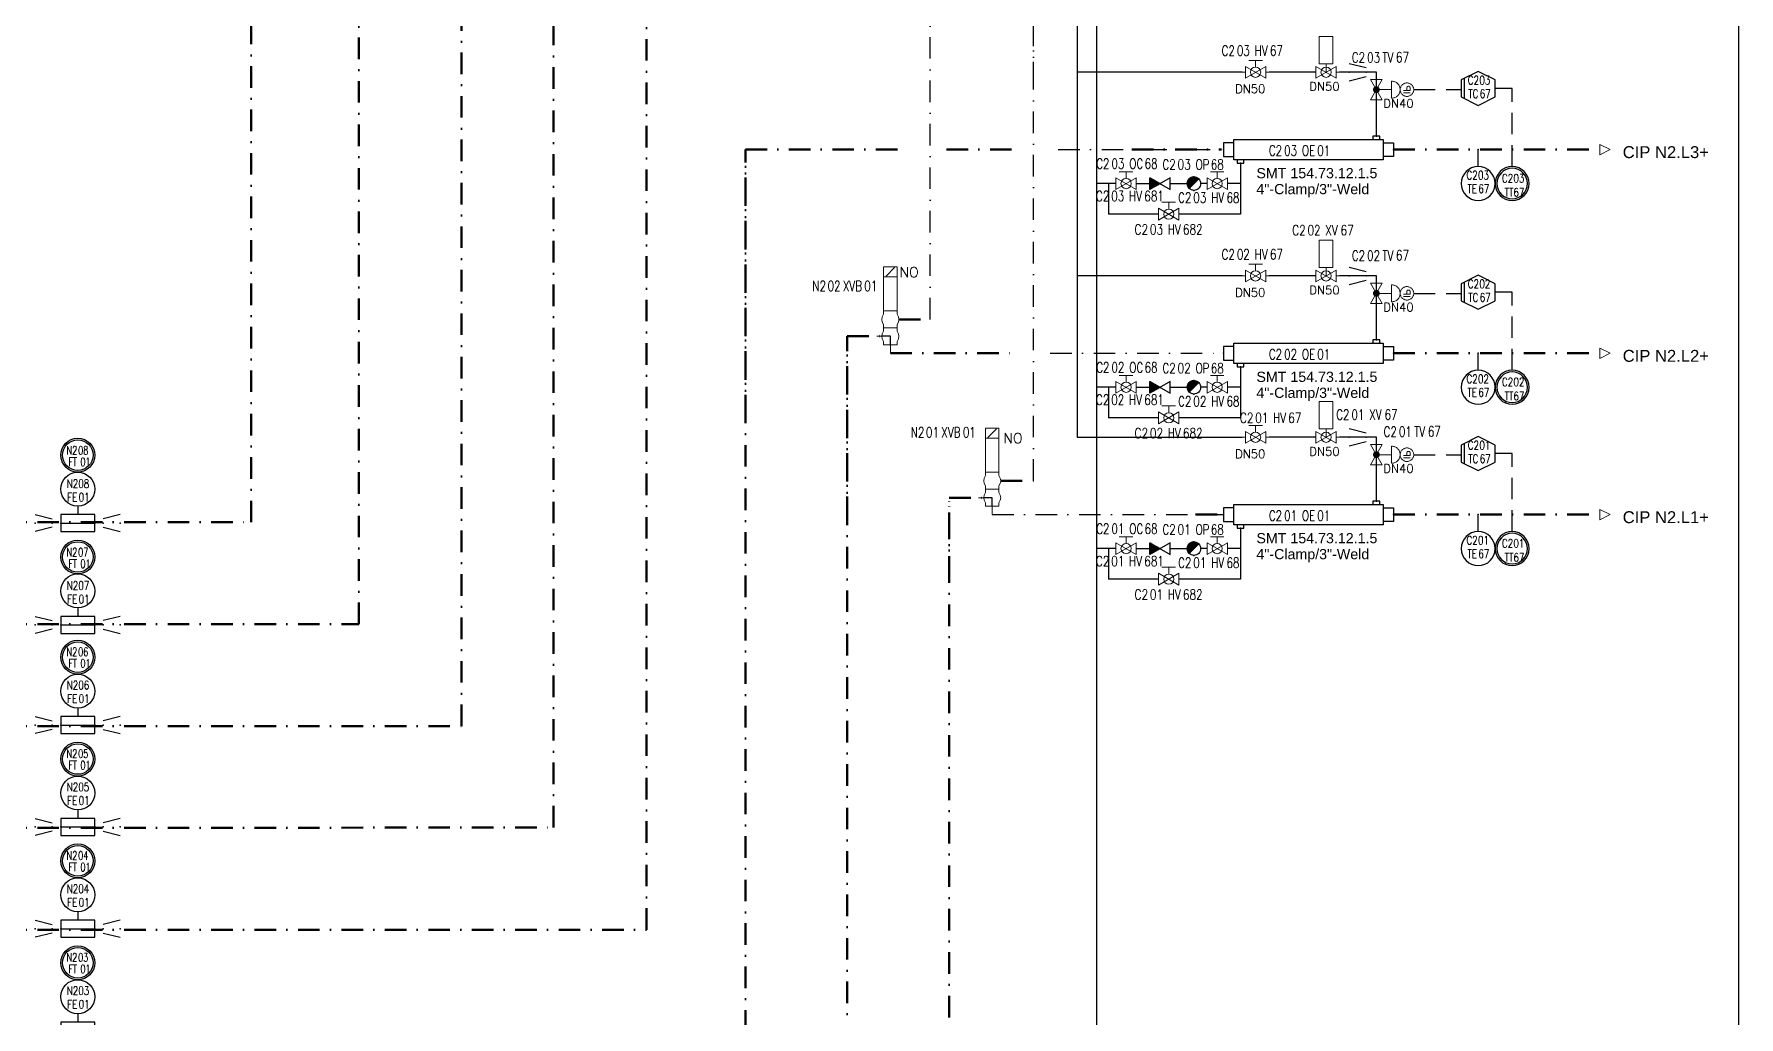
# Model space of a CAD drawing. Header units: inches. Extents: x 23035 to 25275, y 24242 to 25664.
# Drawn here: x 24773 to 25275, y 24727 to 25016 of the extents above; entities that cross this region are included whole.
import ezdxf
from ezdxf.enums import TextEntityAlignment as Align

# ---------------------------------------------------------------- set-up
doc = ezdxf.new("R2010")
doc.units = ezdxf.units.IN
doc.header["$MEASUREMENT"] = 0
for name, pattern in [('ACAD_ISO02W100', [15, 12, -3]), ('DASHDOT', [25.4, 12.7, -6.35, 0, -6.35]), ('DASHDOT2', [12.7, 6.35, -3.175, 0, -3.175]), ('DASHED2', [9.525, 6.35, -3.175])]:
    doc.linetypes.add(name, pattern=pattern)
for name, color, linetype, lineweight in [('17 Pipe CIP', 4, 'DASHDOT2', 50), ('31 Equipment', 7, 'Continuous', 9), ('40 TXT Data', 7, 'Continuous', 9), ('43 TXT English', 7, 'Continuous', 9)]:
    doc.layers.add(name, color=color, linetype=linetype, lineweight=lineweight)
for name, color, linetype in [('20 Pipe Steam Industrial', 231, 'Continuous'), ('DIAMETRE', 7, 'Continuous'), ('ECHANGEURS', 7, 'Continuous'), ('FUTUR', 253, 'DASHDOT'), ('LIAISON INSTRUMENTATION', 140, 'DASHED2'), ('LIBELLE-INSTRUM', 7, 'Continuous'), ('MATERIEL-DIVERS', 7, 'Continuous'), ('POMPES', 7, 'Continuous'), ('REPERES', 7, 'Continuous'), ('Skid', 5, 'Continuous'), ('TEXTES', 7, 'Continuous'), ('TITRE', 7, 'Continuous'), ('TUYAUTERIE-NEP', 4, 'DASHDOT2'), ('TUYAUTERIE-VAPEUR INDUSTRIELLE', 231, 'Continuous'), ('TUYAUTERIE-VAPEUR PROCESS', 6, 'Continuous'), ('VANNES', 7, 'Continuous')]:
    doc.layers.add(name, color=color, linetype=linetype)
doc.layers.get('REPERES').off()
doc.styles.add('ROMANS', font='ROMANS.SHX')
doc.styles.get("Standard").update_dxf_attribs({"font": 'arial.ttf'})

# ---------------------------------------------------------------- blocks, each defined once
blk = doc.blocks.new('INSTR-M-L-FE')
at = {"color": 7}
for p, q in [((0, -5), (0, -7.5)), ((-5, -7.5), (-5, -7.5)), ((-5, -7.5), (-5, -12.5)), ((5, -7.5), (-5, -7.5)), ((-5, -10), (5, -10)), ((5, -12.5), (5, -7.5)), ((-5, -12.5), (5, -12.5))]:
    blk.add_line(p, q, dxfattribs=at)
blk.add_circle((0, 0), 5, dxfattribs=at)
at = {"color": 7, "extrusion": (-1, 0, 0)}
blk.add_point((-5, -10), dxfattribs=at)
at = {"color": 7, "extrusion": (1, 0, 0)}
blk.add_point((5, -10), dxfattribs=at)
blk = doc.blocks.new('INSTR-F-L-FT')
at = {"layer": 'MATERIEL-DIVERS'}
for radius in [5, 4.5]:
    blk.add_circle((0, 0), radius, dxfattribs=at)
blk = doc.blocks.new('CR')
at = {"color": 7}
for p, q in [((-2.5, 2.5), (2.5, 1.25)), ((2.5, 1.25), (2.5, 1.25)), ((2.5, -1.25), (-2.5, -2.5))]:
    blk.add_line(p, q, dxfattribs=at)
at = {"color": 7, "extrusion": (-1, 0, 0)}
blk.add_point((-2.5, 0), dxfattribs=at)
at = {"color": 7, "extrusion": (1, 0, 0)}
blk.add_point((2.5, 0), dxfattribs=at)
blk = doc.blocks.new('REPINS')
at = {"layer": 'TEXTES', "style": 'ROMANS', "width": 0.75}
for tag, p in [('ZONE', (-3.3, 1)), ('SOUSZONE', (0.1, 1)), ('NUM', (0.2, -3))]:
    blk.add_attdef(tag, p, '', height=2.5, dxfattribs=at)
blk.add_attdef('ELEMENT', text='', height=2.5, dxfattribs=at).set_placement((-0.2, -3), align=Align.RIGHT)
blk = doc.blocks.new('REPINS2')
at = {"layer": 'TEXTES', "style": 'ROMANS', "width": 0.7}
for tag, p in [('ZONE', (-3.35, 0.8)), ('SOUSZONE', (0.05, 0.8)), ('NUM', (0.7, -2.6))]:
    blk.add_attdef(tag, p, '', height=2.5, dxfattribs=at)
blk.add_attdef('ELEMENT', text='', height=2.5, dxfattribs=at).set_placement((-1.56, -2.59), align=Align.CENTER)
blk = doc.blocks.new('REPNORM1')
at = {"layer": 'TEXTES', "style": 'ROMANS', "width": 0.75}
for tag, p in [('ZONE', (-9.75, -1.25)), ('SOUSZONE', (-5.25, -1.25)), ('ELEMENT', (-0.75, -1.25)), ('NUM', (5.59, -1.22))]:
    blk.add_attdef(tag, p, '', height=3, dxfattribs=at)
blk = doc.blocks.new('APV-SIGN-ARW-FLOW-1')
at = {"layer": '31 Equipment'}
for p, q in [((-1.5, -1.5), (-1.5, 1.5)), ((-1.5, 1.5), (1.5, 0)), ((1.5, 0), (-1.5, -1.5))]:
    blk.add_line(p, q, dxfattribs=at)
blk = doc.blocks.new('APV-VLV-SSEAT-SW43-41')
at = {"layer": '31 Equipment', "ltscale": 38}
for p, q in [((1.25, 20.25), (-1.25, 17.75)), ((-2, 7.5), (-2, 6.5)), ((2, 7.5), (2, 6.5)), ((-2.5, 0), (-4, 0)), ((-2, 2.5), (-2, 3.5)), ((-2, 2.5), (2, 2.5)), ((-2, 2.5), (-2, 1.5)), ((2, 2.5), (2, 3.5)), ((2, 2.5), (2, 1.5)), ((2.5, 5), (4, 5)), ((-2, -1.5), (-2, -2.5)), ((-2, -2.5), (2, -2.5)), ((0, -2.5), (0, -5)), ((2, -1.5), (2, -2.5))]:
    blk.add_line(p, q, dxfattribs=at)
at = {"layer": '31 Equipment', "lineweight": 30}
for p, q in [((0, 0), (-2.5, 0)), ((0, -2.5), (0, 0))]:
    blk.add_line(p, q, dxfattribs=at)
at = {"layer": '31 Equipment', "ltscale": 38}
for points in [[(-2, 17.5), (2, 17.5), (2, 20.5), (-2, 20.5)], [(-2, 7.5), (2, 7.5), (2, 17.5), (-2, 17.5)]]:
    blk.add_lwpolyline(points, close=True, dxfattribs=at)
for centre, start, end in [((0, 5), 143.1301, 216.8699), ((0, 5), 323.1301, 36.8699), ((0, 0), 143.1301, 216.8699), ((0, 0), 323.1301, 36.8699)]:
    blk.add_arc(centre, 2.5, start, end, dxfattribs=at)
blk = doc.blocks.new('INSTR-F-L-TT')
at = {"layer": 'MATERIEL-DIVERS'}
for radius in [5, 4.5]:
    blk.add_circle((0, 0), radius, dxfattribs=at)
blk = doc.blocks.new('INSTR-M-L-TE')
at = {"color": 7, "extrusion": (0, -1, 0)}
blk.add_point((0, -10), dxfattribs=at)
at = {"layer": 'MATERIEL-DIVERS', "color": 7}
blk.add_line((0, -5), (0, -10), dxfattribs=at)
blk.add_circle((0, 0), 5, dxfattribs=at)
at = {"layer": 'LIBELLE-INSTRUM', "style": 'ROMANS', "width": 0.8, "flags": 8}
blk.add_attdef('TE', text='', height=3, dxfattribs=at).set_placement((0, 0), align=Align.MIDDLE)
blk = doc.blocks.new('INSTR-F-PLC-TC')
at = {"layer": 'MATERIEL-DIVERS', "color": 7, "lineweight": -3}
for p, q in [((-5, 0), (-2.5, 5)), ((-2.5, -5), (-5, 0)), ((-2.5, 5), (2.5, 5)), ((2.5, 5), (5, 0)), ((5, 0), (2.5, -5)), ((-3, -4), (3, -4)), ((2.5, -5), (-2.5, -5))]:
    blk.add_line(p, q, dxfattribs=at)
blk = doc.blocks.new('TUBLISSE')
at = {"layer": 'MATERIEL-DIVERS'}
for p, q in [((3, 2), (0, 2)), ((0, 2), (0, -2)), ((47, 3), (3, 3)), ((3, 3), (3, -3)), ((4, 3), (4, 4)), ((4, 4), (6, 4)), ((6, 4), (6, 3)), ((47, -3), (47, 3)), ((47, 2), (50, 2)), ((50, 2), (50, -2)), ((0, -2), (3, -2)), ((3, -3), (47, -3)), ((44, -4), (44, -3)), ((46, -4), (44, -4)), ((46, -3), (46, -4)), ((50, -2), (47, -2))]:
    blk.add_line(p, q, dxfattribs=at)
at = {"layer": 'MATERIEL-DIVERS', "color": 7, "extrusion": (-1, 0, 0)}
blk.add_point((0, 0), dxfattribs=at)
at = {"layer": 'MATERIEL-DIVERS', "color": 2}
for p in [(0, 0), (5, 4), (50, 0), (45, -4)]:
    blk.add_point(p, dxfattribs=at)
at = {"layer": 'MATERIEL-DIVERS', "color": 7, "extrusion": (0, 1, 0)}
blk.add_point((5, 4), dxfattribs=at)
at = {"layer": 'MATERIEL-DIVERS', "color": 7, "extrusion": (1, 0, 0)}
blk.add_point((50, 0), dxfattribs=at)
at = {"layer": 'MATERIEL-DIVERS', "color": 7, "extrusion": (0, -1, 0)}
blk.add_point((45, -4), dxfattribs=at)
blk = doc.blocks.new('APV-VLV-BALL-KHV+MF-3')
at = {"layer": '31 Equipment', "ltscale": 38}
for p, q in [((-3, 0), (-4, 0)), ((0, 0), (0, 2.5)), ((3, 0), (4, 0))]:
    blk.add_line(p, q, dxfattribs=at)
at = {"layer": '31 Equipment'}
for p, q in [((-3, 1.734), (-3, -1.734)), ((-3, -1.734), (3, 1.734)), ((3, -1.734), (-3, 1.734)), ((3, 1.734), (3, -1.734))]:
    blk.add_line(p, q, dxfattribs=at)
at = {"layer": '31 Equipment', "ltscale": 38}
blk.add_lwpolyline([(-2, 2.5), (2, 2.5), (2, 10.5), (-2, 10.5)], close=True, dxfattribs=at)
at = {"layer": '31 Equipment'}
blk.add_circle((0, 0), 1.5, dxfattribs=at)
blk = doc.blocks.new('*X24')
at = {"color": 0}
for p, q in [((96.5, 163), (103.5, 170)), ((96.5, 162.9), (103.6, 170)), ((96.5, 162.9), (103.6, 170)), ((96.5, 162.9), (103.6, 170)), ((96.6, 162.9), (103.6, 169.9)), ((96.6, 162.9), (103.6, 169.9)), ((96.6, 162.8), (103.7, 169.9)), ((96.6, 162.8), (103.7, 169.9)), ((96.6, 162.8), (103.7, 169.9)), ((96.7, 162.8), (103.7, 169.8)), ((96.7, 162.7), (103.8, 169.8)), ((96.7, 162.7), (103.8, 169.8)), ((96.7, 162.7), (103.8, 169.8)), ((96.8, 162.7), (103.8, 169.7)), ((96.8, 162.7), (103.8, 169.7)), ((96.8, 162.6), (103.9, 169.7)), ((96.8, 162.6), (103.9, 169.7)), ((96.9, 162.6), (103.9, 169.6)), ((96.9, 162.6), (103.9, 169.6)), ((96.9, 162.6), (103.9, 169.6)), ((96.9, 162.5), (104, 169.6)), ((97, 162.5), (104, 169.5)), ((97, 162.5), (104, 169.5)), ((97, 162.5), (104, 169.5)), ((97, 162.5), (104, 169.5)), ((97.1, 162.4), (104.1, 169.4)), ((97.1, 162.4), (104.1, 169.4)), ((97.1, 162.4), (104.1, 169.4)), ((97.2, 162.4), (104.1, 169.3)), ((97.2, 162.4), (104.1, 169.3)), ((97.2, 162.4), (104.1, 169.3)), ((97.2, 162.3), (104.2, 169.3)), ((97.3, 162.3), (104.2, 169.2)), ((97.3, 162.3), (104.2, 169.2)), ((97.3, 162.3), (104.2, 169.2)), ((97.3, 162.3), (104.2, 169.2)), ((97.4, 162.2), (104.3, 169.1)), ((97.4, 162.2), (104.3, 169.1)), ((97.4, 162.2), (104.3, 169.1)), ((97.5, 162.2), (104.3, 169)), ((97.5, 162.2), (104.3, 169)), ((97.5, 162.2), (104.3, 169)), ((97.5, 162.1), (104.4, 169)), ((97.6, 162.1), (104.4, 168.9)), ((97.6, 162.1), (104.4, 168.9)), ((97.6, 162.1), (104.4, 168.9)), ((97.7, 162.1), (104.4, 168.8)), ((97.7, 162.1), (104.4, 168.8)), ((97.7, 162.1), (104.4, 168.8)), ((97.7, 162), (104.5, 168.8)), ((97.8, 162), (104.5, 168.7)), ((97.8, 162), (104.5, 168.7)), ((97.8, 162), (104.5, 168.7)), ((97.9, 162), (104.5, 168.6)), ((97.9, 162), (104.5, 168.6)), ((97.9, 162), (104.5, 168.6)), ((98, 161.9), (104.6, 168.5)), ((98, 161.9), (104.6, 168.5)), ((98, 161.9), (104.6, 168.5)), ((98, 161.9), (104.6, 168.5)), ((98.1, 161.9), (104.6, 168.4)), ((98.1, 161.9), (104.6, 168.4)), ((98.1, 161.9), (104.6, 168.4)), ((98.2, 161.8), (104.7, 168.3)), ((98.2, 161.8), (104.7, 168.3)), ((98.2, 161.8), (104.7, 168.3)), ((98.3, 161.8), (104.7, 168.2)), ((98.3, 161.8), (104.7, 168.2)), ((98.3, 161.8), (104.7, 168.2)), ((98.4, 161.8), (104.7, 168.1)), ((98.4, 161.8), (104.7, 168.1)), ((98.4, 161.7), (104.8, 168.1)), ((98.5, 161.7), (104.8, 168)), ((98.5, 161.7), (104.8, 168)), ((98.5, 161.7), (104.8, 168)), ((98.6, 161.7), (104.8, 167.9)), ((98.6, 161.7), (104.8, 167.9)), ((98.6, 161.7), (104.8, 167.9)), ((98.7, 161.7), (104.8, 167.8)), ((98.7, 161.7), (104.8, 167.8)), ((98.8, 161.7), (104.8, 167.7)), ((98.8, 161.6), (104.9, 167.7)), ((98.8, 161.6), (104.9, 167.7)), ((98.9, 161.6), (104.9, 167.6)), ((98.9, 161.6), (104.9, 167.6)), ((98.9, 161.6), (104.9, 167.6)), ((99, 161.6), (104.9, 167.5)), ((99, 161.6), (104.9, 167.5)), ((99, 161.6), (104.9, 167.5)), ((99.1, 161.6), (104.9, 167.4)), ((99.1, 161.6), (104.9, 167.4)), ((99.2, 161.6), (104.9, 167.3)), ((99.2, 161.6), (104.9, 167.3)), ((99.2, 161.6), (104.9, 167.3)), ((99.3, 161.6), (104.9, 167.2)), ((99.3, 161.5), (105, 167.2)), ((99.4, 161.5), (105, 167.1)), ((99.4, 161.5), (105, 167.1)), ((99.4, 161.5), (105, 167.1)), ((99.5, 161.5), (105, 167)), ((99.5, 161.5), (105, 167)), ((99.6, 161.5), (105, 166.9)), ((99.6, 161.5), (105, 166.9)), ((99.6, 161.5), (105, 166.9)), ((99.7, 161.5), (105, 166.8)), ((99.7, 161.5), (105, 166.8)), ((99.8, 161.5), (105, 166.7)), ((99.8, 161.5), (105, 166.7)), ((99.9, 161.5), (105, 166.6)), ((99.9, 161.5), (105, 166.6)), ((99.9, 161.5), (105, 166.6)), ((100, 161.5), (105, 166.5)), ((100, 161.5), (105, 166.5)), ((100.1, 161.5), (105, 166.4)), ((100.1, 161.5), (105, 166.4)), ((100.2, 161.5), (105, 166.3)), ((100.2, 161.5), (105, 166.3)), ((100.3, 161.5), (105, 166.2)), ((100.3, 161.5), (105, 166.2)), ((100.4, 161.5), (105, 166.1)), ((100.4, 161.5), (105, 166.1)), ((100.5, 161.5), (105, 166)), ((100.5, 161.5), (105, 166)), ((100.6, 161.5), (105, 165.9)), ((100.6, 161.5), (105, 165.9)), ((100.7, 161.5), (105, 165.8)), ((100.7, 161.6), (104.9, 165.8)), ((100.8, 161.6), (104.9, 165.7)), ((100.8, 161.6), (104.9, 165.7)), ((100.9, 161.6), (104.9, 165.6)), ((100.9, 161.6), (104.9, 165.6)), ((101, 161.6), (104.9, 165.5)), ((101, 161.6), (104.9, 165.5)), ((101.1, 161.6), (104.9, 165.4)), ((101.2, 161.6), (104.9, 165.3)), ((101.2, 161.6), (104.9, 165.3)), ((101.3, 161.7), (104.8, 165.2)), ((101.3, 161.7), (104.8, 165.2)), ((101.4, 161.7), (104.8, 165.1)), ((101.5, 161.7), (104.8, 165)), ((101.5, 161.7), (104.8, 165)), ((101.6, 161.8), (104.7, 164.9)), ((101.7, 161.8), (104.7, 164.8)), ((101.7, 161.8), (104.7, 164.8)), ((101.8, 161.8), (104.7, 164.7)), ((101.9, 161.9), (104.6, 164.6)), ((102, 161.9), (104.6, 164.5)), ((102, 161.9), (104.6, 164.5)), ((102.1, 162), (104.5, 164.4)), ((102.2, 162), (104.5, 164.3)), ((102.3, 162.1), (104.4, 164.2)), ((102.4, 162.1), (104.4, 164.1)), ((102.5, 162.2), (104.3, 164)), ((102.6, 162.2), (104.3, 163.9)), ((102.7, 162.3), (104.2, 163.8)), ((102.9, 162.4), (104.1, 163.6)), ((103, 162.5), (104, 163.5)), ((103.3, 162.7), (103.8, 163.2))]:
    blk.add_line(p, q, dxfattribs=at)
blk = doc.blocks.new('ST')
at = {"color": 7}
blk.add_line((-1.41, 1.42), (1.42, -1.41), dxfattribs=at)
for start, end in [(134.8377, 315.1619), (315.2431, 134.7569)]:
    blk.add_arc((0, 0), 2, start, end, dxfattribs=at)
at = {"color": 7, "extrusion": (-1, 0, 0)}
blk.add_point((-2, 0), dxfattribs=at)
at = {"color": 7, "extrusion": (0, 1, 0)}
blk.add_point((0, 2), dxfattribs=at)
at = {"color": 7, "extrusion": (1, 0, 0)}
blk.add_point((2, 0), dxfattribs=at)
at = {"color": 7, "extrusion": (0, -1, 0)}
blk.add_point((0, -2), dxfattribs=at)
at = {"color": 7, "xscale": -0.4, "yscale": 0.4, "zscale": 0.4}
blk.add_blockref('*X24', (40, -66.6), dxfattribs=at)
blk = doc.blocks.new('*X33')
at = {"color": 0}
for p, q in [((-1.2, 0), (-1, 0.1)), ((-1.2, 0), (-1.2, 0)), ((-1, -0.1), (-1.2, 0)), ((-1.2, 0), (-1.2, 0)), ((-1.1, -0.1), (-0.6, 0.4)), ((-1.1, -0.1), (-0.8, 0.3)), ((-0.6, -0.4), (-1.1, 0.1)), ((-0.8, -0.3), (-1.1, 0.1)), ((-1, -0.2), (-0.2, 0.6)), ((-1, -0.1), (-0.4, 0.5)), ((-0.2, -0.6), (-1, 0.2)), ((-0.4, -0.5), (-1, 0.1)), ((-0.9, -0.2), (0, 0.7)), ((0, -0.7), (-0.9, 0.2)), ((-0.8, -0.3), (0.4, 1)), ((-0.8, -0.2), (0.2, 0.9)), ((0.4, -1), (-0.8, 0.3)), ((0.2, -0.9), (-0.8, 0.2)), ((-0.7, -0.3), (0.9, 1.2)), ((-0.7, -0.3), (0.7, 1.1)), ((0.9, -1.2), (-0.7, 0.3)), ((0.7, -1.1), (-0.7, 0.3)), ((-0.6, -0.4), (1.3, 1.5)), ((-0.6, -0.4), (1.1, 1.3)), ((1.3, -1.5), (-0.6, 0.4)), ((1.1, -1.3), (-0.6, 0.4)), ((-0.5, -0.5), (1.7, 1.7)), ((-0.5, -0.4), (1.5, 1.6)), ((1.7, -1.7), (-0.5, 0.5)), ((1.5, -1.6), (-0.5, 0.4)), ((-0.4, -0.5), (1.9, 1.8)), ((1.9, -1.8), (-0.4, 0.5)), ((-0.3, -0.6), (2.3, 2.1)), ((-0.3, -0.5), (2.1, 1.9)), ((2.3, -2.1), (-0.3, 0.6)), ((2.1, -1.9), (-0.3, 0.5)), ((-0.2, -0.6), (2.7, 2.3)), ((-0.2, -0.6), (2.5, 2.2)), ((2.7, -2.3), (-0.2, 0.6)), ((2.5, -2.2), (-0.2, 0.6)), ((-0.1, -0.7), (3.2, 2.5)), ((-0.1, -0.7), (3, 2.4)), ((3.2, -2.5), (-0.1, 0.7)), ((3, -2.4), (-0.1, 0.7)), ((0, -0.7), (3.6, 2.8)), ((0, -0.7), (3.4, 2.7)), ((3.6, -2.8), (0, 0.7)), ((3.4, -2.7), (0, 0.7)), ((0.1, -0.8), (3.8, 2.9)), ((3.8, -2.9), (0.1, 0.8)), ((0.2, -0.8), (4.2, 3.1)), ((0.2, -0.8), (4, 3)), ((4.2, -3.1), (0.2, 0.8)), ((4, -3), (0.2, 0.8)), ((0.3, -0.9), (4.6, 3.4)), ((0.3, -0.9), (4.4, 3.3)), ((4.6, -3.4), (0.3, 0.9)), ((4.4, -3.3), (0.3, 0.9)), ((0.4, -1), (5, 3.6)), ((0.4, -0.9), (4.8, 3.5)), ((5, -3.6), (0.4, 1)), ((4.8, -3.5), (0.4, 0.9)), ((0.5, -1), (5, 3.5)), ((5, -3.5), (0.5, 1)), ((0.6, -1), (5, 3.4)), ((0.6, -1.1), (5, 3.3)), ((5, -3.3), (0.6, 1.1)), ((5, -3.4), (0.6, 1)), ((0.7, -1.1), (5, 3.2)), ((0.7, -1.1), (5, 3.1)), ((5, -3.1), (0.7, 1.1)), ((5, -3.2), (0.7, 1.1)), ((0.8, -1.2), (5, 3.1)), ((0.8, -1.2), (5, 3)), ((5, -3.1), (0.8, 1.2)), ((5, -3), (0.8, 1.2)), ((0.9, -1.2), (5, 2.9)), ((0.9, -1.3), (5, 2.8)), ((5, -2.8), (0.9, 1.3)), ((5, -2.9), (0.9, 1.2)), ((1, -1.3), (5, 2.7)), ((5, -2.7), (1, 1.3)), ((1.1, -1.3), (5, 2.6)), ((1.1, -1.4), (5, 2.5)), ((5, -2.5), (1.1, 1.4)), ((5, -2.6), (1.1, 1.3)), ((1.2, -1.4), (5, 2.4)), ((1.2, -1.4), (5, 2.3)), ((5, -2.4), (1.2, 1.4)), ((5, -2.3), (1.2, 1.4)), ((1.3, -1.5), (5, 2.3)), ((1.3, -1.5), (5, 2.2)), ((5, -2.3), (1.3, 1.5)), ((5, -2.2), (1.3, 1.5)), ((1.4, -1.5), (5, 2.1)), ((1.4, -1.6), (5, 2)), ((5, -2), (1.4, 1.6)), ((5, -2.1), (1.4, 1.5)), ((1.5, -1.6), (5, 1.9)), ((5, -1.9), (1.5, 1.6)), ((1.6, -1.6), (5, 1.8)), ((1.6, -1.7), (5, 1.7)), ((5, -1.7), (1.6, 1.7)), ((5, -1.8), (1.6, 1.6)), ((5, -1.6), (1.7, 1.7)), ((5, -1.6), (1.7, 1.7)), ((1.7, -1.7), (5, 1.6)), ((1.7, -1.7), (5, 1.6)), ((5, -1.5), (1.8, 1.8)), ((5, -1.4), (1.8, 1.8)), ((1.8, -1.8), (5, 1.5)), ((1.8, -1.8), (5, 1.4)), ((5, -1.3), (1.9, 1.8)), ((1.9, -1.8), (5, 1.3)), ((5, -1.1), (2, 1.9)), ((5, -1.2), (2, 1.8)), ((2, -1.8), (5, 1.2)), ((2, -1.9), (5, 1.1)), ((5, -1), (2.1, 1.9)), ((5, -0.9), (2.1, 1.9)), ((2.1, -1.9), (5, 1)), ((2.1, -1.9), (5, 0.9)), ((5, -0.8), (2.2, 2)), ((5, -0.8), (2.2, 2)), ((2.2, -2), (5, 0.8)), ((2.2, -2), (5, 0.8)), ((5, -0.6), (2.3, 2.1)), ((5, -0.7), (2.3, 2)), ((2.3, -2), (5, 0.7)), ((2.3, -2.1), (5, 0.6)), ((5, -0.5), (2.4, 2.1)), ((2.4, -2.1), (5, 0.5)), ((5, -0.3), (2.5, 2.2)), ((5, -0.4), (2.5, 2.1)), ((2.5, -2.1), (5, 0.4)), ((2.5, -2.2), (5, 0.3)), ((5, -0.2), (2.6, 2.2)), ((5, -0.1), (2.6, 2.2)), ((2.6, -2.2), (5, 0.2)), ((2.6, -2.2), (5, 0.1)), ((5, -0.1), (2.7, 2.3)), ((5, 0), (2.7, 2.3)), ((2.7, -2.3), (5, 0.1)), ((5, 0.1), (2.8, 2.3)), ((5, 0.2), (2.8, 2.4)), ((5, 0.3), (2.9, 2.4)), ((5, 0.5), (3, 2.5)), ((5, 0.4), (3, 2.4)), ((5, 0.6), (3.1, 2.5)), ((5, 0.7), (3.1, 2.5)), ((5, 0.7), (3.2, 2.6)), ((5, 0.8), (3.2, 2.6)), ((5, 0.9), (3.3, 2.6)), ((5, 1), (3.4, 2.7)), ((5, 1.1), (3.4, 2.7)), ((5, 1.3), (3.5, 2.8)), ((5, 1.2), (3.5, 2.7)), ((5, 1.4), (3.6, 2.8)), ((5, 1.5), (3.6, 2.8)), ((5, 1.6), (3.7, 2.9)), ((5, 1.5), (3.7, 2.8)), ((5, 1.7), (3.8, 2.9)), ((5, 1.9), (3.9, 3)), ((5, 1.8), (3.9, 2.9)), ((5, 2), (4, 3)), ((5, 2.1), (4, 3)), ((5, 2.2), (4.1, 3.1)), ((5, 2.2), (4.1, 3.1)), ((5, 2.3), (4.2, 3.1)), ((5, 2.4), (4.3, 3.2)), ((5, 2.5), (4.3, 3.2)), ((5, 2.7), (4.4, 3.3)), ((5, 2.6), (4.4, 3.2)), ((5, 2.8), (4.5, 3.3)), ((5, 2.9), (4.5, 3.3)), ((5, 3), (4.6, 3.4)), ((5, 3), (4.6, 3.4)), ((5, 3.1), (4.7, 3.4)), ((5, 3.2), (4.8, 3.5)), ((5, 3.3), (4.8, 3.5)), ((5, 3.5), (4.9, 3.6)), ((5, 3.4), (4.9, 3.5)), ((5, 3.6), (5, 3.6)), ((2.7, -2.3), (5, 0)), ((2.8, -2.3), (5, -0.1)), ((2.8, -2.4), (5, -0.2)), ((2.9, -2.4), (5, -0.3)), ((3, -2.4), (5, -0.4)), ((3, -2.5), (5, -0.5)), ((3.1, -2.5), (5, -0.6)), ((3.1, -2.5), (5, -0.7)), ((3.2, -2.6), (5, -0.7)), ((3.2, -2.6), (5, -0.8)), ((3.3, -2.6), (5, -0.9)), ((3.4, -2.7), (5, -1)), ((3.4, -2.7), (5, -1.1)), ((3.5, -2.7), (5, -1.2)), ((3.5, -2.8), (5, -1.3)), ((3.6, -2.8), (5, -1.4)), ((3.6, -2.8), (5, -1.5)), ((3.7, -2.8), (5, -1.5)), ((3.7, -2.9), (5, -1.6)), ((3.8, -2.9), (5, -1.7)), ((3.9, -2.9), (5, -1.8)), ((3.9, -3), (5, -1.9)), ((4, -3), (5, -2)), ((4, -3), (5, -2.1)), ((4.1, -3.1), (5, -2.2)), ((4.1, -3.1), (5, -2.2)), ((4.2, -3.1), (5, -2.3)), ((4.3, -3.2), (5, -2.4)), ((4.3, -3.2), (5, -2.5)), ((4.4, -3.2), (5, -2.6)), ((4.4, -3.3), (5, -2.7)), ((4.5, -3.3), (5, -2.8)), ((4.5, -3.3), (5, -2.9)), ((4.6, -3.4), (5, -3)), ((4.6, -3.4), (5, -3)), ((4.7, -3.4), (5, -3.1)), ((4.8, -3.5), (5, -3.2)), ((4.8, -3.5), (5, -3.3)), ((4.9, -3.5), (5, -3.4)), ((4.9, -3.6), (5, -3.5)), ((5, -3.6), (5, -3.6))]:
    blk.add_line(p, q, dxfattribs=at)
blk = doc.blocks.new('NRVS')
at = {"color": 7}
for p, q in [((-3, -1.73), (-3, 1.73)), ((3, 1.73), (-3, -1.73)), ((-3, 1.73), (3, -1.73)), ((3, -1.73), (3, 1.73))]:
    blk.add_line(p, q, dxfattribs=at)
at = {"color": 7, "extrusion": (1, 0, 0)}
blk.add_point((3, 0), dxfattribs=at)
at = {"color": 7, "extrusion": (-1, 0, 0)}
blk.add_point((-3, 0), dxfattribs=at)
at = {"color": 7, "xscale": 0.4801664355062404, "yscale": 0.4801664355062404, "zscale": 0.4801664355062404}
blk.add_blockref('*X33', (0.6, 0), dxfattribs=at)
blk = doc.blocks.new('APV-VLV-MODUL-2WAY-1')
at = {"layer": '31 Equipment', "ltscale": 38}
for p, q in [((-3, 0), (-4, 0)), ((3, 0), (4, 0))]:
    blk.add_line(p, q, dxfattribs=at)
at = {"layer": '31 Equipment'}
for p, q in [((-3, 1.734), (-3, -1.734)), ((-3, -1.734), (3, 1.734)), ((3, -1.734), (-3, 1.734)), ((3, 1.734), (3, -1.734))]:
    blk.add_line(p, q, dxfattribs=at)
at = {"layer": '31 Equipment', "linetype": 'ACAD_ISO02W100', "ltscale": 38}
for p, q in [((2.5, 4.5), (-2.5, 4.5)), ((0, 1), (0, 4.5))]:
    blk.add_line(p, q, dxfattribs=at)
at = {"layer": '31 Equipment', "const_width": 1}
blk.add_lwpolyline([(-0.5, 0, 1), (0.5, 0, 1)], format="xyb", close=True, dxfattribs=at)
at = {"layer": '31 Equipment', "linetype": 'ACAD_ISO02W100', "ltscale": 38}
blk.add_arc((0, 4.5), 2.5, 0, 180, dxfattribs=at)
blk = doc.blocks.new('APV-VLV-IPCNV-GEN-1')
at = {"layer": '31 Equipment', "linetype": 'ACAD_ISO02W100', "ltscale": 38}
blk.add_circle((0, 0), 2, dxfattribs=at)
at = {"layer": '31 Equipment', "style": 'ROMANS'}
blk.add_text('IP', height=2, dxfattribs=at).set_placement((0, 0), align=Align.MIDDLE)
blk = doc.blocks.new('APV-VLVM-BALL-KHV+MF-1')
at = {"layer": '31 Equipment', "ltscale": 38}
for p, q in [((-3, 0), (-4, 0)), ((3, 0), (4, 0))]:
    blk.add_line(p, q, dxfattribs=at)
at = {"layer": '31 Equipment'}
for p, q in [((-3, 1.734), (-3, -1.734)), ((-3, -1.734), (3, 1.734)), ((3, -1.734), (-3, 1.734)), ((-2, 3.5), (2, 3.5)), ((0, 1.5), (0, 3.5)), ((3, 1.734), (3, -1.734))]:
    blk.add_line(p, q, dxfattribs=at)
blk.add_circle((0, 0), 1.5, dxfattribs=at)
blk = doc.blocks.new('REPNORM')
at = {"layer": 'TEXTES', "style": 'ROMANS', "width": 0.75}
for tag, p in [('ZONE', (-9.75, -1.25)), ('SOUSZONE', (-5.25, -1.25)), ('ELEMENT', (0, -1.25)), ('NUM', (4.5, -1.25))]:
    blk.add_attdef(tag, p, '', height=3, dxfattribs=at)

msp = doc.modelspace()

# ---------------------------------------------------------------- linework, layer by layer
at = {"layer": '17 Pipe CIP'}
for p, q in [((24837.13, 24872.42), (24837.13, 25304.52)), ((24868.76, 24842.42), (24868.76, 25235.72)), ((24899.04, 24812.42), (24899.04, 25170.32)), ((24926.11, 24782.53), (24926.11, 25111.83)), ((24953.59, 24752.42), (24953.59, 25048.32)), ((24982.7, 24903.64), (24982.7, 24982.19)), ((24982.7, 24722.42), (24982.7, 24982.19)), ((24982.7, 24982.19), (25030.27, 24982.19)), ((25041.94, 24982.19), (25062.47, 24982.19)), ((25096.53, 24982.19), (25122.95, 24982.19)), ((25173.56, 24982.19), (25201.84, 24982.19)), ((25173.56, 24982.19), (25234.43, 24982.19)), ((25027.89, 24932.2), (25037.14, 24932.2)), ((25012.7, 24873.64), (25012.7, 24927.2)), ((25012.7, 24692.42), (25012.7, 24927.2)), ((25012.7, 24927.2), (25022.89, 24927.2)), ((25025.39, 24922.2), (25062.76, 24922.2)), ((25173.56, 24922.2), (25201.84, 24922.2)), ((25173.56, 24922.2), (25234.43, 24922.2)), ((25057.89, 24884.68), (25067.57, 24884.68)), ((25042.7, 24856.12), (25042.7, 24879.68)), ((25042.7, 24662.63), (25042.7, 24879.68)), ((25042.7, 24879.68), (25052.89, 24879.68)), ((24748.5, 24872.42), (24837.13, 24872.42)), ((25115.28, 24874.68), (25123.56, 24874.68)), ((25173.56, 24874.68), (25234.43, 24874.68)), ((24748.5, 24842.42), (24868.76, 24842.42)), ((24748.5, 24812.42), (24899.04, 24812.42)), ((24748.5, 24782.42), (24926.11, 24782.53)), ((24748.5, 24752.42), (24953.59, 24752.42))]:
    msp.add_line(p, q, dxfattribs=at)
at = {"layer": '20 Pipe Steam Industrial'}
for p, q in [((25080.37, 25025.53), (25080.37, 24897.47)), ((25128.98, 25004.98), (25080.37, 25004.98)), ((25150.73, 25004.98), (25136.98, 25004.98)), ((25168.56, 25004.98), (25157.73, 25004.98)), ((25168.56, 24986.19), (25168.56, 25004.98)), ((25128.98, 24944.99), (25080.37, 24944.99)), ((25150.73, 24944.99), (25136.98, 24944.99)), ((25168.56, 24944.99), (25157.73, 24944.99)), ((25168.56, 24926.2), (25168.56, 24944.99)), ((25080.37, 24897.47), (25128.98, 24897.47)), ((25150.73, 24897.47), (25136.98, 24897.47)), ((25168.56, 24897.47), (25157.73, 24897.47)), ((25168.56, 24878.68), (25168.56, 24897.47))]:
    msp.add_line(p, q, dxfattribs=at)
at = {"layer": 'LIAISON INSTRUMENTATION'}
for p, q in [((25179.56, 24999.85), (25193.56, 24999.85)), ((25208.56, 25000.2), (25203.56, 25000.2)), ((25208.56, 24940.2), (25203.56, 24940.2)), ((25179.56, 24939.86), (25193.56, 24939.86)), ((25179.56, 24892.34), (25193.56, 24892.34)), ((25208.56, 24892.68), (25203.56, 24892.68))]:
    msp.add_line(p, q, dxfattribs=at)
for points in [[(25208.56, 24977.19), (25208.56, 25000.2)], [(25208.56, 24917.2), (25208.56, 24940.2)], [(25208.56, 24869.68), (25208.56, 24892.68)]]:
    msp.add_lwpolyline(points, dxfattribs=at)
at = {"layer": 'Skid'}
msp.add_lwpolyline([(24623.7, 24293.98), (24623.7, 24458.64), (25275.36, 24458.64), (25275.36, 25604.76), (23202.27, 25608.55), (23202.27, 25290.87), (24667.51, 25287.08), (24667.51, 24986.98), (23313.6, 24986.98), (23313.6, 24331.82), (24491.91, 24331.82), (24491.91, 24293.98), (24623.7, 24293.98)], dxfattribs=at)
at = {"layer": 'TUYAUTERIE-NEP'}
for p, q in [((25067.57, 25001.72), (25067.57, 25580.69)), ((25067.57, 24884.68), (25067.57, 25580.69)), ((25037.14, 24932.2), (25037.14, 25550.69)), ((25074.84, 24982.19), (25123.56, 24982.19)), ((25072.51, 24922.2), (25123.56, 24922.2)), ((25055.39, 24874.68), (25123.56, 24874.68))]:
    msp.add_line(p, q, dxfattribs=at)
at = {"layer": 'TUYAUTERIE-VAPEUR PROCESS'}
for p, q in [((25168.56, 24986.19), (25168.56, 25004.98)), ((25128.56, 24978.19), (25128.56, 24963.19)), ((25091.83, 24972.19), (25086.13, 24972.19)), ((25089.65, 24972.19), (25089.65, 24963.19)), ((25097.83, 24972.19), (25101.83, 24972.19)), ((25107.83, 24972.19), (25112.83, 24972.19)), ((25118.67, 24972.19), (25116.83, 24972.19)), ((25128.56, 24972.19), (25124.67, 24972.19)), ((25104.4, 24963.19), (25089.65, 24963.19)), ((25128.56, 24963.19), (25110.4, 24963.19)), ((25168.56, 24926.2), (25168.56, 24944.99)), ((25128.56, 24918.2), (25128.56, 24903.19)), ((25091.83, 24912.2), (25086.13, 24912.2)), ((25089.65, 24912.2), (25089.65, 24903.19)), ((25097.83, 24912.2), (25101.83, 24912.2)), ((25107.83, 24912.2), (25112.83, 24912.2)), ((25118.67, 24912.2), (25116.83, 24912.2)), ((25128.56, 24912.2), (25124.67, 24912.2)), ((25104.4, 24903.19), (25089.65, 24903.19)), ((25128.56, 24903.19), (25110.4, 24903.19)), ((25168.56, 24878.68), (25168.56, 24897.47)), ((25128.56, 24870.68), (25128.56, 24855.67)), ((25091.83, 24864.68), (25086.13, 24864.68)), ((25089.65, 24864.68), (25089.65, 24855.67)), ((25097.83, 24864.68), (25101.83, 24864.68)), ((25107.83, 24864.68), (25112.83, 24864.68)), ((25118.67, 24864.68), (25116.83, 24864.68)), ((25128.56, 24864.68), (25124.67, 24864.68)), ((25104.4, 24855.67), (25089.65, 24855.67)), ((25128.56, 24855.67), (25110.4, 24855.67))]:
    msp.add_line(p, q, dxfattribs=at)
msp.add_lwpolyline([(25086.13, 25294.52), (25086.13, 24490.8)], dxfattribs=at)

# ---------------------------------------------------------------- block references
at = {"layer": '31 Equipment'}
for name, p in [('APV-VLVM-BALL-KHV+MF-1', (25132.98, 25004.98)), ('APV-SIGN-ARW-FLOW-1', (25235.93, 24982.19)), ('APV-VLVM-BALL-KHV+MF-1', (25094.83, 24972.19)), ('APV-VLVM-BALL-KHV+MF-1', (25121.67, 24972.19)), ('APV-VLVM-BALL-KHV+MF-1', (25107.4, 24963.19)), ('APV-VLV-SSEAT-SW43-41', (25025.39, 24927.2)), ('APV-VLVM-BALL-KHV+MF-1', (25132.98, 24944.99)), ('APV-SIGN-ARW-FLOW-1', (25235.93, 24922.2)), ('APV-VLVM-BALL-KHV+MF-1', (25094.83, 24912.2)), ('APV-VLVM-BALL-KHV+MF-1', (25121.67, 24912.2)), ('APV-VLVM-BALL-KHV+MF-1', (25107.4, 24903.19)), ('APV-VLV-SSEAT-SW43-41', (25055.39, 24879.68)), ('APV-VLVM-BALL-KHV+MF-1', (25132.98, 24897.47)), ('APV-SIGN-ARW-FLOW-1', (25235.93, 24874.68)), ('APV-VLVM-BALL-KHV+MF-1', (25094.83, 24864.68)), ('APV-VLVM-BALL-KHV+MF-1', (25121.67, 24864.68)), ('APV-VLVM-BALL-KHV+MF-1', (25107.4, 24855.67))]:
    msp.add_blockref(name, p, dxfattribs=at)
at = {"layer": '31 Equipment', "xscale": -1, "rotation": 270}
for name, p in [('APV-VLV-MODUL-2WAY-1', (25168.56, 24999.85)), ('APV-VLV-IPCNV-GEN-1', (25177.56, 24999.85)), ('APV-VLV-MODUL-2WAY-1', (25168.56, 24939.86)), ('APV-VLV-IPCNV-GEN-1', (25177.56, 24939.86)), ('APV-VLV-MODUL-2WAY-1', (25168.56, 24892.34)), ('APV-VLV-IPCNV-GEN-1', (25177.56, 24892.34))]:
    msp.add_blockref(name, p, dxfattribs=at)
at = {"layer": 'ECHANGEURS', "xscale": -1}
for p in [(25173.56, 24982.19), (25173.56, 24922.2), (25173.56, 24874.68)]:
    msp.add_blockref('TUBLISSE', p, dxfattribs=at)
at = {"layer": 'FUTUR', "linetype": 'DASHDOT'}
msp.add_blockref('CR', (24776, 24872.21), dxfattribs=at)
at = {"layer": 'FUTUR', "linetype": 'DASHDOT', "xscale": -1}
msp.add_blockref('CR', (24796, 24872.21), dxfattribs=at)
at = {"layer": 'MATERIEL-DIVERS', "xscale": -1}
for name, p, rotation in [('CR', (25163.06, 25004.98), 180), ('INSTR-F-PLC-TC', (25198.56, 25000.2), 270), ('INSTR-M-L-TE', (25198.56, 24972.19), 180), ('INSTR-F-L-TT', (25208.56, 24972.19), 270), ('ST', (25114.83, 24972.19), 180), ('CR', (25163.06, 24944.99), 180), ('INSTR-F-PLC-TC', (25198.56, 24940.2), 270), ('INSTR-M-L-TE', (25198.56, 24912.2), 180), ('INSTR-F-L-TT', (25208.56, 24912.2), 270), ('ST', (25114.83, 24912.2), 180), ('CR', (25163.06, 24897.47), 180), ('INSTR-F-PLC-TC', (25198.56, 24892.68), 270), ('INSTR-M-L-TE', (25198.56, 24864.68), 180), ('ST', (25114.83, 24864.68), 180), ('INSTR-F-L-TT', (25208.56, 24864.68), 270)]:
    msp.add_blockref(name, p, dxfattribs=dict(at, rotation=rotation))
at = {"layer": 'MATERIEL-DIVERS'}
for name, p in [('INSTR-F-L-FT', (24786, 24892.21)), ('INSTR-M-L-FE', (24786, 24882.21)), ('INSTR-F-L-FT', (24786, 24802.7)), ('INSTR-M-L-FE', (24786, 24792.7)), ('INSTR-F-L-FT', (24786, 24772.7)), ('INSTR-M-L-FE', (24786, 24762.7)), ('INSTR-F-L-FT', (24786, 24742.7)), ('INSTR-M-L-FE', (24786, 24732.7))]:
    msp.add_blockref(name, p, dxfattribs=at)
at = {"layer": 'POMPES'}
for p in [(24786, 24852.21), (24786, 24822.7)]:
    msp.add_blockref('INSTR-M-L-FE', p, dxfattribs=at)
at = {"layer": 'REPERES'}
for name, p, values in [('REPNORM', (25132.69, 25011.08), {'ZONE': 'C2', 'SOUSZONE': '03', 'ELEMENT': 'HV', 'NUM': '67'}), ('REPINS', (25198.8, 25000.39), {'ZONE': 'C2', 'SOUSZONE': '03', 'ELEMENT': 'TC', 'NUM': '67'}), ('REPNORM', (25146.62, 24981.65), {'ZONE': 'C2', 'SOUSZONE': '03', 'ELEMENT': 'OE', 'NUM': '01'}), ('REPNORM', (25095.75, 24977.8), {'ZONE': 'C2', 'SOUSZONE': '03', 'ELEMENT': 'OC', 'NUM': '68'}), ('REPINS', (25198.4, 24972.4), {'ZONE': 'C2', 'SOUSZONE': '03', 'ELEMENT': 'TE', 'NUM': '67'}), ('REPNORM', (25095.69, 24968.26), {'ZONE': 'C2', 'SOUSZONE': '03', 'ELEMENT': 'HV', 'NUM': '681'}), ('REPNORM', (25119.89, 24967.79), {'ZONE': 'C2', 'SOUSZONE': '03', 'ELEMENT': 'HV', 'NUM': '68'}), ('REPNORM', (25107.09, 24958.42), {'ZONE': 'C2', 'SOUSZONE': '03', 'ELEMENT': 'HV', 'NUM': '682'}), ('REPNORM', (25153.52, 24958.2), {'ZONE': 'C2', 'SOUSZONE': '02', 'ELEMENT': 'XV', 'NUM': '67'}), ('REPNORM', (25132.69, 24951.09), {'ZONE': 'C2', 'SOUSZONE': '02', 'ELEMENT': 'HV', 'NUM': '67'}), ('REPNORM1', (25012.12, 24941.76), {'ZONE': 'N2', 'SOUSZONE': '02', 'ELEMENT': 'XVB', 'NUM': '01'}), ('REPINS', (25198.8, 24940.4), {'ZONE': 'C2', 'SOUSZONE': '02', 'ELEMENT': 'TC', 'NUM': '67'}), ('REPNORM', (25146.62, 24921.66), {'ZONE': 'C2', 'SOUSZONE': '02', 'ELEMENT': 'OE', 'NUM': '01'}), ('REPNORM', (25095.75, 24917.8), {'ZONE': 'C2', 'SOUSZONE': '02', 'ELEMENT': 'OC', 'NUM': '68'}), ('REPINS', (25198.4, 24912.41), {'ZONE': 'C2', 'SOUSZONE': '02', 'ELEMENT': 'TE', 'NUM': '67'}), ('REPNORM', (25095.69, 24908.27), {'ZONE': 'C2', 'SOUSZONE': '02', 'ELEMENT': 'HV', 'NUM': '681'}), ('REPNORM', (25119.89, 24907.8), {'ZONE': 'C2', 'SOUSZONE': '02', 'ELEMENT': 'HV', 'NUM': '68'}), ('REPNORM', (25166.45, 24903.88), {'ZONE': 'C2', 'SOUSZONE': '01', 'ELEMENT': 'XV', 'NUM': '67'}), ('REPNORM1', (25041.14, 24898.67), {'ZONE': 'N2', 'SOUSZONE': '01', 'ELEMENT': 'XVB', 'NUM': '01'}), ('REPNORM', (25107.09, 24898.42), {'ZONE': 'C2', 'SOUSZONE': '02', 'ELEMENT': 'HV', 'NUM': '682'}), ('REPNORM', (25138.12, 24902.93), {'ZONE': 'C2', 'SOUSZONE': '01', 'ELEMENT': 'HV', 'NUM': '67'}), ('REPINS', (25198.8, 24892.88), {'ZONE': 'C2', 'SOUSZONE': '01', 'ELEMENT': 'TC', 'NUM': '67'}), ('REPINS2', (24786.07, 24891.56), {'ZONE': 'N2', 'SOUSZONE': '08', 'NUM': '01', 'ELEMENT': 'FT'}), ('REPINS', (24786.07, 24881.56), {'ZONE': 'N2', 'SOUSZONE': '08', 'ELEMENT': 'FE', 'NUM': '01'}), ('REPNORM', (25146.62, 24874.14), {'ZONE': 'C2', 'SOUSZONE': '01', 'ELEMENT': 'OE', 'NUM': '01'}), ('REPNORM', (25095.75, 24870.28), {'ZONE': 'C2', 'SOUSZONE': '01', 'ELEMENT': 'OC', 'NUM': '68'}), ('REPINS2', (24786.07, 24861.56), {'ZONE': 'N2', 'SOUSZONE': '07', 'NUM': '01', 'ELEMENT': 'FT'}), ('REPINS', (25198.4, 24864.89), {'ZONE': 'C2', 'SOUSZONE': '01', 'ELEMENT': 'TE', 'NUM': '67'}), ('REPNORM', (25095.69, 24860.75), {'ZONE': 'C2', 'SOUSZONE': '01', 'ELEMENT': 'HV', 'NUM': '681'}), ('REPNORM', (25119.89, 24860.27), {'ZONE': 'C2', 'SOUSZONE': '01', 'ELEMENT': 'HV', 'NUM': '68'}), ('REPINS', (24786.07, 24851.56), {'ZONE': 'N2', 'SOUSZONE': '07', 'ELEMENT': 'FE', 'NUM': '01'}), ('REPNORM', (25107.09, 24850.9), {'ZONE': 'C2', 'SOUSZONE': '01', 'ELEMENT': 'HV', 'NUM': '682'}), ('REPINS2', (24786.07, 24832.23), {'ZONE': 'N2', 'SOUSZONE': '06', 'NUM': '01', 'ELEMENT': 'FT'}), ('REPINS', (24786.07, 24822.23), {'ZONE': 'N2', 'SOUSZONE': '06', 'ELEMENT': 'FE', 'NUM': '01'}), ('REPINS2', (24786.07, 24802.23), {'ZONE': 'N2', 'SOUSZONE': '05', 'NUM': '01', 'ELEMENT': 'FT'}), ('REPINS', (24786.07, 24792.23), {'ZONE': 'N2', 'SOUSZONE': '05', 'ELEMENT': 'FE', 'NUM': '01'}), ('REPINS2', (24786.07, 24772.23), {'ZONE': 'N2', 'SOUSZONE': '04', 'NUM': '01', 'ELEMENT': 'FT'}), ('REPINS', (24786.07, 24762.23), {'ZONE': 'N2', 'SOUSZONE': '04', 'ELEMENT': 'FE', 'NUM': '01'}), ('REPINS2', (24786.07, 24742.23), {'ZONE': 'N2', 'SOUSZONE': '03', 'NUM': '01', 'ELEMENT': 'FT'}), ('REPINS', (24786.07, 24732.23), {'ZONE': 'N2', 'SOUSZONE': '03', 'ELEMENT': 'FE', 'NUM': '01'})]:
    msp.add_blockref(name, p, dxfattribs=at).add_auto_attribs(values)
ref = msp.add_blockref('REPNORM1', (25171.06, 25009.06), dxfattribs=at)
ref.add_attrib('ZONE', 'C2', (25161.31, 25007.81), dxfattribs={"layer": 'TEXTES', "height": 3, "style": 'ROMANS', "width": 0.75})
ref.add_attrib('SOUSZONE', '03', (25165.81, 25007.81), dxfattribs={"layer": 'TEXTES', "height": 3, "style": 'ROMANS', "width": 0.75})
ref.add_attrib('ELEMENT', 'TV', (25170.32, 25007.81), dxfattribs={"layer": 'TEXTES', "height": 3, "style": 'ROMANS', "width": 0.75})
ref.add_attrib('NUM', '67', (25174.34, 25007.89), dxfattribs={"layer": 'TEXTES', "height": 3, "style": 'ROMANS', "width": 0.75})
at = {"layer": 'REPERES', "rotation": 7.601981083064e-05}
for p, values in [((25115.27, 24977.57), {'ZONE': 'C2', 'SOUSZONE': '03', 'ELEMENT': 'OP', 'NUM': '68'}), ((25115.27, 24917.57), {'ZONE': 'C2', 'SOUSZONE': '02', 'ELEMENT': 'OP', 'NUM': '68'}), ((25115.27, 24870.05), {'ZONE': 'C2', 'SOUSZONE': '01', 'ELEMENT': 'OP', 'NUM': '68'})]:
    msp.add_blockref('REPNORM', p, dxfattribs=at).add_auto_attribs(values)
at = {"layer": 'REPERES'}
ref = msp.add_blockref('REPINS2', (25209.35, 24971.51), dxfattribs=at)
ref.add_attrib('ZONE', 'C2', (25205.55, 24972.51), dxfattribs={"layer": 'TEXTES', "height": 2.5, "style": 'ROMANS', "width": 0.75})
ref.add_attrib('SOUSZONE', '03', (25208.95, 24972.51), dxfattribs={"layer": 'TEXTES', "height": 2.5, "style": 'ROMANS', "width": 0.75})
ref.add_attrib('ELEMENT', 'TT', dxfattribs={"layer": 'TEXTES', "height": 2.5, "style": 'ROMANS', "width": 0.75}).set_placement((25208.94, 24968.38), align=Align.RIGHT)
ref.add_attrib('NUM', '67', (25208.94, 24968.38), dxfattribs={"layer": 'TEXTES', "height": 2.5, "style": 'ROMANS', "width": 0.75})
ref = msp.add_blockref('REPNORM1', (25171.06, 24950.72), dxfattribs=at)
ref.add_attrib('ZONE', 'C2', (25161.31, 24949.47), dxfattribs={"layer": 'TEXTES', "height": 3, "style": 'ROMANS', "width": 0.75})
ref.add_attrib('SOUSZONE', '02', (25165.81, 24949.47), dxfattribs={"layer": 'TEXTES', "height": 3, "style": 'ROMANS', "width": 0.75})
ref.add_attrib('ELEMENT', 'TV', (25170.32, 24949.47), dxfattribs={"layer": 'TEXTES', "height": 3, "style": 'ROMANS', "width": 0.75})
ref.add_attrib('NUM', '67', (25174.34, 24949.55), dxfattribs={"layer": 'TEXTES', "height": 3, "style": 'ROMANS', "width": 0.75})
ref = msp.add_blockref('REPINS2', (25209.35, 24911.52), dxfattribs=at)
ref.add_attrib('ZONE', 'C2', (25205.55, 24912.52), dxfattribs={"layer": 'TEXTES', "height": 2.5, "style": 'ROMANS', "width": 0.75})
ref.add_attrib('SOUSZONE', '02', (25208.95, 24912.52), dxfattribs={"layer": 'TEXTES', "height": 2.5, "style": 'ROMANS', "width": 0.75})
ref.add_attrib('ELEMENT', 'TT', dxfattribs={"layer": 'TEXTES', "height": 2.5, "style": 'ROMANS', "width": 0.75}).set_placement((25208.94, 24908.38), align=Align.RIGHT)
ref.add_attrib('NUM', '67', (25208.94, 24908.38), dxfattribs={"layer": 'TEXTES', "height": 2.5, "style": 'ROMANS', "width": 0.75})
ref = msp.add_blockref('REPNORM1', (25180.42, 24898.87), dxfattribs=at)
ref.add_attrib('ZONE', 'C2', (25170.67, 24897.62), dxfattribs={"layer": 'TEXTES', "height": 3, "style": 'ROMANS', "width": 0.75})
ref.add_attrib('SOUSZONE', '01', (25175.17, 24897.62), dxfattribs={"layer": 'TEXTES', "height": 3, "style": 'ROMANS', "width": 0.75})
ref.add_attrib('ELEMENT', 'TV', (25179.68, 24897.62), dxfattribs={"layer": 'TEXTES', "height": 3, "style": 'ROMANS', "width": 0.75})
ref.add_attrib('NUM', '67', (25183.7, 24897.7), dxfattribs={"layer": 'TEXTES', "height": 3, "style": 'ROMANS', "width": 0.75})
ref = msp.add_blockref('REPINS2', (25209.35, 24863.99), dxfattribs=at)
ref.add_attrib('ZONE', 'C2', (25205.55, 24864.99), dxfattribs={"layer": 'TEXTES', "height": 2.5, "style": 'ROMANS', "width": 0.75})
ref.add_attrib('SOUSZONE', '01', (25208.95, 24864.99), dxfattribs={"layer": 'TEXTES', "height": 2.5, "style": 'ROMANS', "width": 0.75})
ref.add_attrib('ELEMENT', 'TT', dxfattribs={"layer": 'TEXTES', "height": 2.5, "style": 'ROMANS', "width": 0.75}).set_placement((25208.94, 24860.86), align=Align.RIGHT)
ref.add_attrib('NUM', '67', (25208.94, 24860.86), dxfattribs={"layer": 'TEXTES', "height": 2.5, "style": 'ROMANS', "width": 0.75})
at = {"layer": 'TITRE'}
for p in [(24776, 24812.7), (24776, 24782.7), (24776, 24752.7)]:
    msp.add_blockref('CR', p, dxfattribs=at)
at = {"layer": 'TITRE', "xscale": -1}
for p in [(24796, 24812.7), (24796, 24782.7), (24796, 24752.7)]:
    msp.add_blockref('CR', p, dxfattribs=at)
at = {"layer": 'TUYAUTERIE-NEP'}
for name, p in [('INSTR-F-L-FT', (24786, 24862.21)), ('CR', (24776, 24842.21)), ('INSTR-F-L-FT', (24786, 24832.7))]:
    msp.add_blockref(name, p, dxfattribs=at)
at = {"layer": 'TUYAUTERIE-NEP', "xscale": -1}
msp.add_blockref('CR', (24796, 24842.21), dxfattribs=at)
at = {"layer": 'TUYAUTERIE-VAPEUR INDUSTRIELLE'}
for p in [(25153.73, 25004.98), (25153.73, 24944.99), (25153.73, 24897.47)]:
    msp.add_blockref('APV-VLV-BALL-KHV+MF-3', p, dxfattribs=at)
at = {"layer": 'VANNES', "xscale": -1}
for p in [(25104.83, 24972.19), (25104.83, 24912.2), (25104.83, 24864.68)]:
    msp.add_blockref('NRVS', p, dxfattribs=at)

# ---------------------------------------------------------------- texts
at = {"layer": '40 TXT Data', "style": 'ROMANS'}
for s, p in [('DN50', (25126.97, 24998.85)), ('DN50', (25148.81, 24999.56)), ('DN40', (25170.64, 24994.55)), ('DN50', (25126.97, 24938.86)), ('DN50', (25148.81, 24939.57)), ('DN40', (25170.64, 24934.55)), ('DN50', (25126.97, 24891.34)), ('DN50', (25148.81, 24892.05)), ('DN40', (25170.64, 24887.03))]:
    msp.add_text(s, height=2.5, dxfattribs=at).set_placement(p)
at = {"layer": '43 TXT English'}
for s, p in [('CIP N2.L3+', (25241.13, 24979.7)), ('CIP N2.L2+', (25241.13, 24919.7)), ('CIP N2.L1+', (25241.13, 24872.18))]:
    msp.add_text(s, height=3.5, dxfattribs=at).set_placement(p)
at = {"layer": 'DIAMETRE'}
for s, p in [('SMT 154.73.12.1.5', (25133.22, 24973.77)), ('4"-Clamp/3"-Weld ', (25133.22, 24969.07)), ('SMT 154.73.12.1.5', (25133.22, 24913.78)), ('4"-Clamp/3"-Weld ', (25133.22, 24909.08)), ('SMT 154.73.12.1.5', (25133.22, 24866.26)), ('4"-Clamp/3"-Weld ', (25133.22, 24861.56))]:
    msp.add_text(s, height=3, dxfattribs=at).set_placement(p)
at = {"layer": 'TEXTES', "style": 'ROMANS'}
for p in [(25028.08, 24944.61), (25058.68, 24895.71)]:
    msp.add_text('NO', height=3, dxfattribs=at).set_placement(p)

doc.saveas('drawing.dxf')
